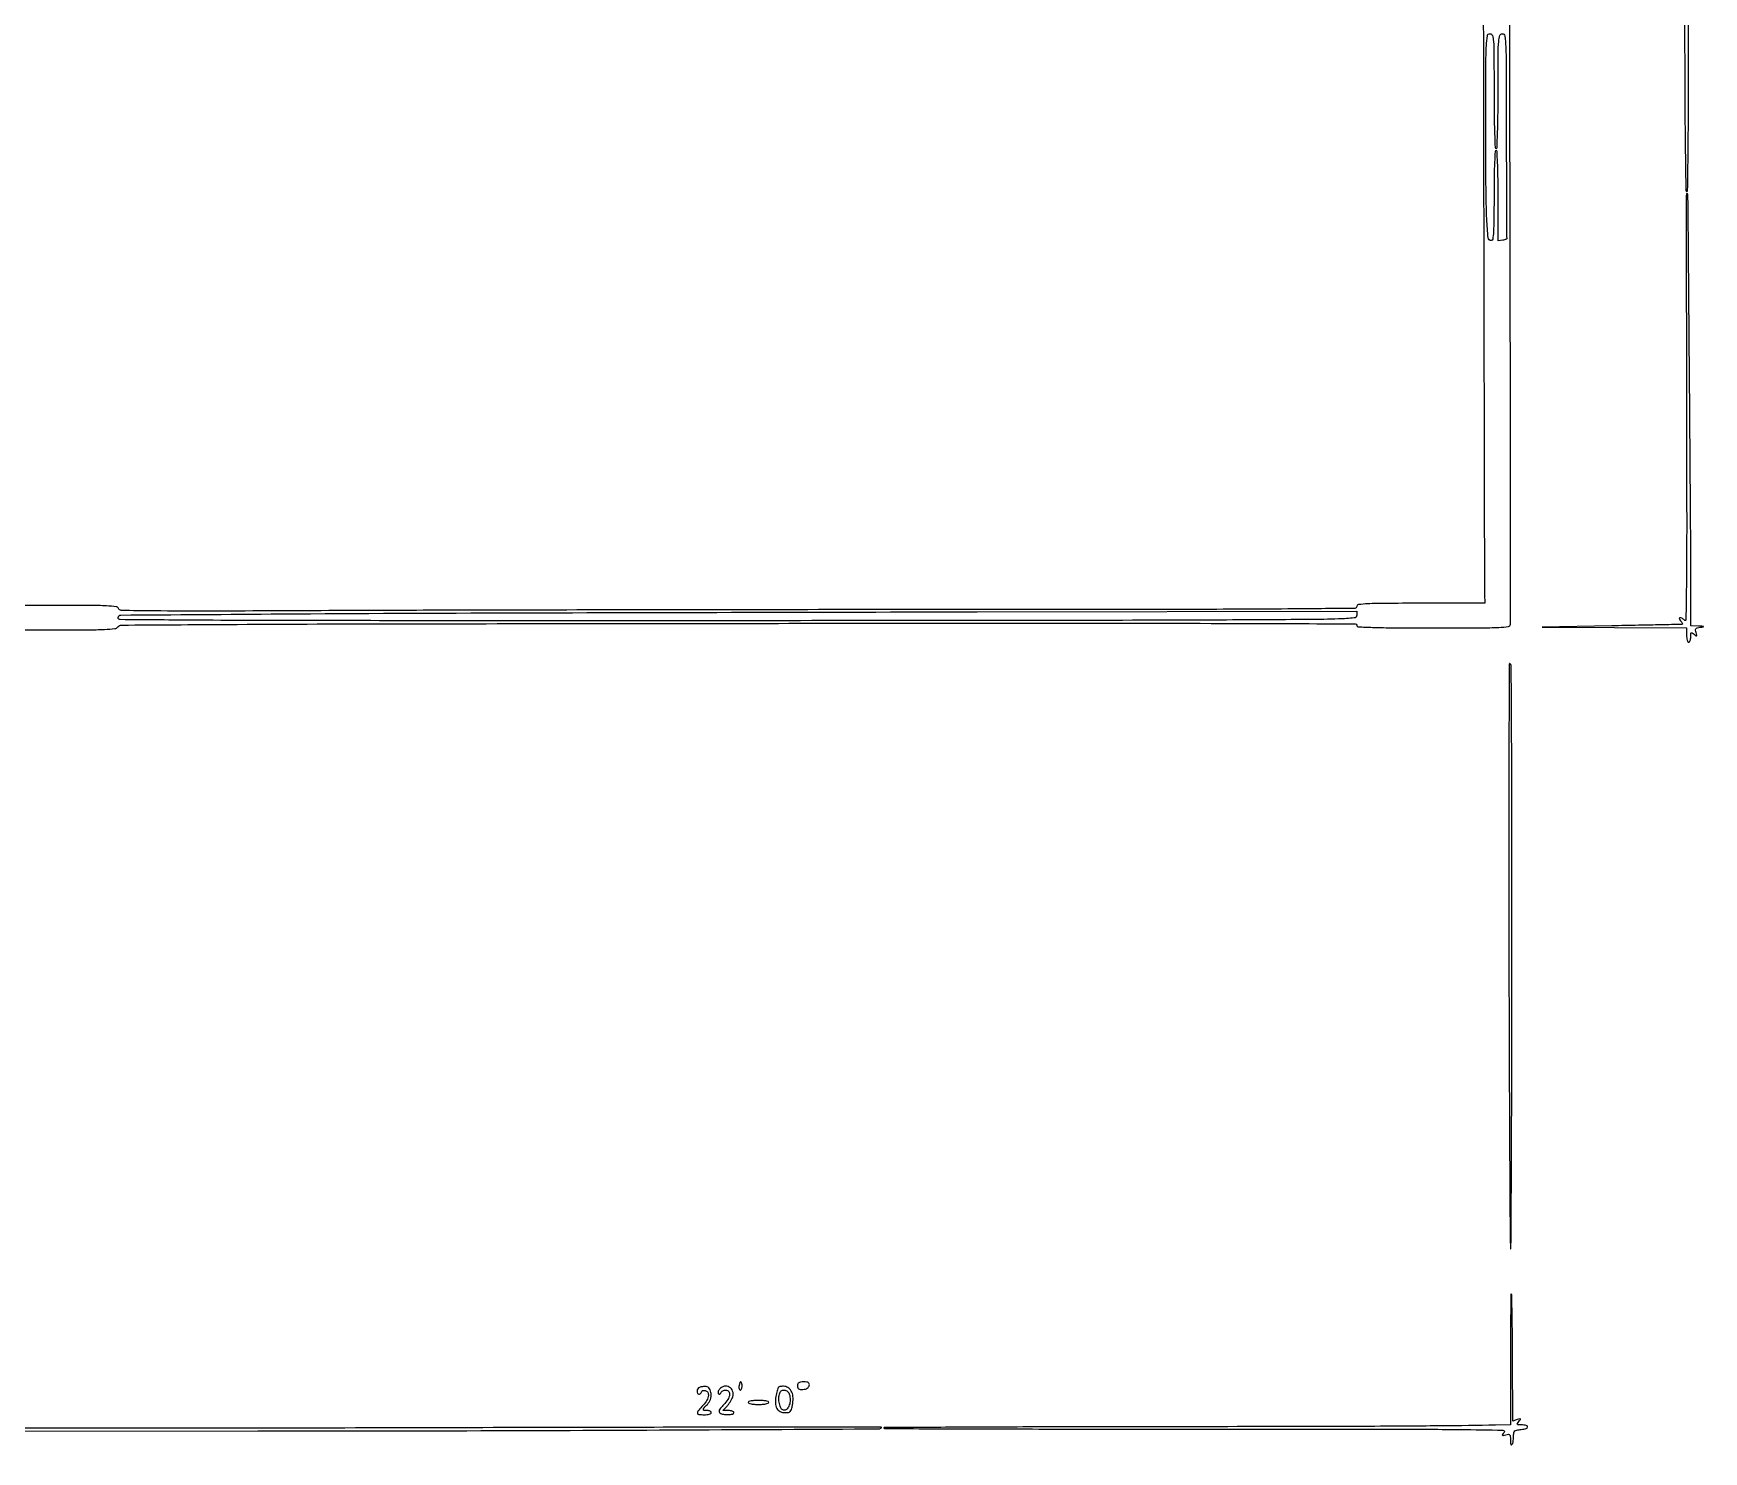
# Model space of a CAD drawing. Extents: x 169 to 2908, y 294 to 2057.
# Drawn here: x 2093 to 2908, y 294 to 986 of the extents above; entities that cross this region are included whole.
import ezdxf

# ---------------------------------------------------------------- set-up
doc = ezdxf.new("R2010")
doc.units = 0

msp = doc.modelspace()

# ---------------------------------------------------------------- linework, layer by layer
for points in [[(2071.506825, 305.439341, -0.000001), (1934.444724, 305.133768, -0.000138)], [(1038.744617, 303.238644, -0.000023), (700.1838, 302.982319, -0.000004), (342.98374, 302.731113, -0.013624)], [(2800.317657, 1243.775787, -0.000087), (2800.598351, 1094, 0.00003), (2800.853739, 948.957002, 0.00005), (2801.089732, 826.142168, 0.000003), (2801.313749, 715.701409, 0.007134), (2801.370026, 712.249933), (2801.5, 707.999865), (2770.25, 707.999933, 0.001314), (2752.555817, 707.953486, 0.010678), (2744.458322, 707.737989, 0.014938), (2739.784083, 707.373434, 0.383007), (2739, 706.5, -0.411409), (2738.034325, 705.525024, -0.00044), (2705.447806, 705.241347, -0.00169), (2654.891609, 705.016639, -0.000187), (2539.25, 704.936837, 0.000189), (2455.284429, 704.878617, 0.000169), (2368.175112, 704.755936, 0.000169), (2289.958303, 704.592878, 0.00053), (2237.367402, 704.409702, -0.000364), (2177.87634, 704.182754, -0.003359), (2152.097543, 704.276371, -0.001883), (2136.032878, 704.503156, -0.305644), (2134.648786, 705.472865, 0.280117), (2133.506689, 706.355879, 0.015674), (2128.840937, 706.732629, 0.01091), (2120.839386, 706.951983, 0.001397), (2103.651411, 707), (2073.240053, 707)], [(1196.280534, 693.607664, -0.000004), (1324.530678, 693.874949, -0.000166)], [(1618.627097, 1718.007453, 0.000004), (1564.009911, 1717.847718, 0.000021)], [(1474.488253, 488.488147, -0.000004), (1562.111462, 488.759446, -0.000246)], [(1984.413359, 489.705422, 0.000005), (2072.00811, 490.006244, 0.198017)], [(2072.186188, 833.342083, -0.000078), (2071.441513, 1042.643957, -0.000134), (2070.795763, 1248.746074, -0.000467)], [(1988.905222, 490.963323, 0.000012), (1874.026711, 490.794518, 0.000021), (1738.015911, 490.58562, 0.000015), (1585.25, 490.339917)], [(2813.262378, 1032.425026, -0.000093), (2813.065868, 1109.734375, -0.000205)], [(2073, 695), (2103.139757, 695, 0.001575), (2119.543339, 695.051667, 0.010046), (2127.862293, 695.271267, 0.012923), (2132.926246, 695.638172, 0.208018), (2134.389757, 696.453649, -0.232023), (2136.263331, 697.387909, -0.000203), (2187.733607, 697.706228, -0.001069), (2265.872002, 697.9907, -0.00013), (2437.250073, 698.203649, -0.000158), (2594.171012, 698.308185, -0.000878), (2678.459399, 698.189752, -0.000076), (2738.261064, 697.991619, -0.413216), (2739.000073, 697.25, 0.399408), (2739.658619, 696.557031, 0.004388), (2746.75, 696.258333, 0.006965), (2757.379342, 696.052199, 0.001365), (2776.5, 696, 0.00088), (2799.574962, 696.040615, 0.010776), (2808.392922, 696.261732, 0.021676), (2813.071734, 696.683803, 0.374097), (2814.009748, 697.75, 0.001726), (2814.101488, 741.043813, 0.000117), (2813.908346, 864.42322, 0.000058), (2813.659383, 994.441116, 0.004135)], [(2074, 304), (2202.75, 304.054307, 0.000535), (2311.509371, 304.216457, 0.000693), (2411.218236, 304.609966, 0.000024), (2505.685372, 305.118277, 0.201793), (2506.993197, 305.676878, 0.662314), (2506.902036, 305.891848, 0.000008), (2443.974564, 305.875354, 0.00038), (2374.445033, 305.803173, 0.000227), (2291.75, 305.616964, -0.00034), (2209.020468, 305.449424, -0.000568), (2139.376563, 305.434822, -0.000013), (2076.32149, 305.494812, -0.413927)], [(2073.078454, 491.456926, 0.000039), (2073.029459, 559.05486, 0.000039), (2072.96986, 626.651681, 0.198663)], [(2072.274149, 627.789537, 0.000065), (2072.136705, 608.025795, 0.001071)], [(2072.155097, 330.459517, -0.000036), (2072.104488, 306.022825, -0.202936)]]:
    msp.add_lwpolyline(points, format="xyb")
for points in [[(2899.038372, 981, 0.001004), (2899.136139, 951.091699, 0.002261), (2899.358284, 928.418952, 0.000248), (2899.639739, 909.423137, 0.409736), (2900.069405, 909, 0.410325), (2900.499177, 909.424096, 0.000251), (2900.741679, 928.380124, 0.002265), (2900.917519, 951.038657, 0.000999), (2900.954414, 981, 0.000955), (2900.871744, 1011.888347, 0.002433), (2900.659983, 1034.290195, 0.000313), (2900.387161, 1052.543387, 0.40966), (2899.923381, 1053, 0.410249), (2899.459573, 1052.542437, 0.000316), (2899.224171, 1034.327605, 0.002438), (2899.058154, 1011.940783, 0.00095)], [(2806, 958, 0.002496), (2806.06014, 945.951644, 0.006429), (2806.258929, 937.25, 0.002187), (2806.53165, 930.447983, 0.401255), (2807, 930, 0.401255), (2807.46835, 930.447983, 0.002187), (2807.741071, 937.25, 0.006429), (2807.93986, 945.951644, 0.002496), (2808, 958, -0.001036), (2808.037593, 976.149164, -0.016793), (2808.267857, 982.25, -0.058124), (2808.813767, 985.128493, -0.327857), (2810, 986, -0.375036), (2811.269804, 984.891664, -0.023805), (2811.739899, 979.5625, -0.00955), (2811.964535, 969.008881, -0.000545), (2812, 936.5, 0.000473), (2812.017999, 917.467913, 0.000771), (2812.073438, 901.320312, 0.000076), (2812.147516, 886.871165, 0.079284), (2812.25, 886.25, -0.279193), (2812.179644, 885.939418, -0.078266), (2811.765625, 885.626444, -0.054904), (2811.094204, 885.357194, -0.032663), (2810.25, 885.180449), (2808, 884.860898), (2808, 906.930449, 0.003236), (2807.939018, 916.352726, 0.008084), (2807.738672, 923.232612, 0.003366), (2807.461061, 928.565258, 0.397111), (2807, 929, 0.397047), (2806.539044, 928.565452, 0.003385), (2806.261364, 923.25, 0.008109), (2806.060995, 916.391482, 0.003247), (2806, 907, -0.002215), (2805.948481, 895.368348, -0.013193), (2805.734573, 889.301435, -0.017038), (2805.384175, 885.65121, -0.376695), (2804.642456, 885, -0.387034), (2803.134904, 886.372549, -0.011767), (2802.491312, 895.532329, -0.010171), (2802.091684, 910.73917, -0.001483), (2802, 941.646691, -0.000615), (2802.035782, 970.717968, -0.01065), (2802.261273, 980.205836, -0.028645), (2802.746657, 984.932285, -0.368201), (2804, 986, -0.327857), (2805.186233, 985.128493, -0.058124), (2805.732143, 982.25, -0.016793), (2805.962407, 976.149164, -0.001036)], [(2899.859643, 907.416667, 0.038204), (2899.802777, 906.665561, 0.000012), (2899.827958, 876.219271, 0.000211), (2899.870944, 842.441468, 0.000128), (2899.948875, 802.5, -0.000433), (2900.023073, 747.225958, -0.002697), (2899.883852, 718.915778, -0.001103), (2899.647868, 700.06456, -0.657323), (2898.889232, 699.75, 0.046725), (2897.646272, 700.748096, 0.180614), (2896.698335, 700.965864, 0.480126), (2896.420775, 700.506981, 0.085574), (2897, 699.5, -0.020182), (2897.450562, 698.910216, -0.034684), (2897.769798, 698.380856, -0.0408), (2897.940679, 697.967225, -0.359657), (2897.872445, 697.79653, -0.119813), (2897.54958, 697.710117, -0.000069), (2887.621906, 697.482834, -0.00089), (2876.562752, 697.250876, -0.000543), (2863.5, 697.014352), (2829.5, 696.435643), (2864.75, 696.217821), (2900, 696), (2900, 692.5, 0.027026), (2900.072542, 691.158889, 0.042582), (2900.29375, 690.028125, 0.052312), (2900.614308, 689.232098, 0.277684), (2901, 689, 0.234049), (2901.383243, 689.189792, 0.071836), (2901.70625, 689.770343, 0.054845), (2901.926985, 690.618092, 0.036301), (2902, 691.622445, -0.013913), (2902.041972, 693.130531, -0.21893), (2902.276659, 693.574034, -0.321308), (2902.697994, 693.587206, -0.025555), (2903.644246, 692.880287, 0.010145), (2904.622795, 692.101141, 0.351934), (2904.897675, 692.107917, 0.29389), (2904.985792, 692.39514, 0.008331), (2904.599316, 693.687084, -0.049517), (2904.352781, 694.853018, -0.200531), (2904.553661, 695.535168, -0.157881), (2905.224351, 695.970207, -0.028198), (2906.70507, 696.27941, 0.004721), (2908.226503, 696.523256, 0.6969), (2908.249972, 696.648559, 0.123368), (2907.893283, 696.75623, 0.001934), (2905.75, 696.850168), (2902, 697), (2902.019906, 715.75, 0.002005), (2901.903945, 755.088986, 0.00039), (2901.355134, 826.011419, 0.000008), (2900.662027, 907.20899, 0.185721), (2900.382804, 907.916667, 0.184068), (2900.226138, 907.995004, 0.218997), (2900.071219, 907.941667, 0.117758), (2899.940507, 907.739342, 0.046839)], [(2739, 702.172451, -0.388388), (2737.772699, 700.830793, -0.013765), (2730.168381, 700.362965, -0.006937), (2715.615105, 700.07123, -0.000377), (2669.75, 699.822827, -0.000769), (2629.496397, 699.697101, -0.000129), (2552.398438, 699.59483, -0.000141), (2461.783018, 699.52368, -0.000126), (2367.5, 699.5, -0.00016), (2232.505565, 699.543124, -0.00145), (2173.583333, 699.751609, -0.000325), (2135.470733, 700.021727, -0.411949), (2134.5, 701, -0.412074), (2135.755628, 702.264841, -0.000128), (2214.132615, 702.817693, -0.001063), (2327.967544, 703.349359, -0.000164), (2553.75, 703.849624), (2739, 704.199249)], [(2813.229205, 546.821869, 0.000344), (2813.372123, 494.572797, 0.000457), (2813.578312, 447.053924, 0.000323), (2813.813405, 407.204456, 0.004611), (2814.037389, 393, 0.983274), (2814.256501, 393.00178, 0.000842), (2814.467008, 422.823119, 0.000722), (2814.642089, 467.368889, 0.000343), (2814.745293, 524.716999, 0.000442), (2814.760518, 590.958121, 0.00115), (2814.619749, 638.61812, 0.000084), (2814.407852, 677.700063, 0.258442), (2813.93711, 678.538868, 0.585421), (2813.464289, 678.277063, 0.000118), (2813.278235, 645.119326, 0.001353), (2813.169297, 604.286672, 0.000502)], [(2814, 339.166667), (2814, 307), (2806.75, 306.881224, -0.001772), (2780.416463, 306.54315, -0.001213), (2750.518351, 306.337852, -0.000718), (2708.0426, 306.2103, -0.000158), (2635.083333, 306.119075, 0.000394), (2586.26176, 306.034939, 0.000662), (2545.252679, 305.877612, 0.000025), (2508.293138, 305.685029, 0.666278), (2508.202382, 305.464285, 0.198065), (2508.732127, 305.243845, 0.000017), (2553.161674, 305.100504, 0.000549), (2602.272099, 304.997659, 0.000331), (2660.50301, 304.978161, -0.000204), (2754.287792, 304.970464, -0.0026), (2789.532363, 304.769906, -0.001841), (2810.363801, 304.466331, -0.626774), (2810.883961, 303.340462, 0.011492), (2810.095378, 302.332669, 0.338241), (2810.098845, 302.026766, 0.287932), (2810.409652, 301.914565, 0.009486), (2811.75, 302.232966, -0.044574), (2812.989104, 302.436888, -0.231681), (2813.614125, 302.186298, -0.164102), (2813.928015, 301.461831, -0.020891), (2814, 299.739714, 0.041407), (2814.175681, 297.621943, 0.617145), (2814.722546, 297.453135, 0.160619), (2815.309885, 298.682105, 0.027345), (2815.500717, 301.305011, -0.031901), (2815.653595, 303.171345, -0.171637), (2816.121823, 304.058835, -0.145621), (2817.089992, 304.533884, -0.020968), (2819.299977, 304.811613, 0.040263), (2821.746218, 305.215347, 0.34204), (2822.391787, 306.034204, 0.36873), (2821.751576, 306.797314, 0.041581), (2819.318538, 307, -0.014403), (2817.84832, 307.04236, -0.224459), (2817.417502, 307.277272, -0.315875), (2817.409905, 307.697396, -0.024728), (2818.119713, 308.644246, 0.010085), (2818.899006, 309.62274, 0.349804), (2818.893332, 309.897921, 0.295939), (2818.608011, 309.986721, 0.008401), (2817.322981, 309.60251), (2815.161646, 308.916529), (2815.042803, 339.662952, 0.001401), (2814.963978, 351.484248, 0.002285), (2814.823163, 361.513319, 0.000299), (2814.651978, 370.425204, 0.193771), (2814.461979, 370.871354, 0.66249), (2814.272955, 370.794798, 0.0003), (2814.135706, 361.748669, 0.002296), (2814.033135, 351.469622, 0.001347)], [(2437.923489, 327.75, 0.030387), (2437.576567, 326.308895, 0.054918), (2437.496897, 325.099055, 0.083978), (2437.672315, 324.282188, 0.307064), (2438.088484, 324, 0.205712), (2438.436906, 324.149683, 0.0831), (2438.732242, 324.5875, 0.063391), (2438.933065, 325.234371, 0.043629), (2439, 326, 0.047414), (2438.897825, 327.07506, 0.090741), (2438.584959, 327.880508, 0.31861), (2438.229553, 328.03179, 0.271208)], [(2466, 326.059913, 0.077622), (2466.14559, 325.127754, 0.176276), (2466.575969, 324.571879, 0.127528), (2467.376469, 324.316067, 0.033095), (2468.74026, 324.33045, 0.04866), (2469.898182, 324.533932, 0.073104), (2470.834333, 324.948791, 0.08815), (2471.485571, 325.542163, 0.116969), (2471.813584, 326.270537, 0.101544), (2471.803463, 327.104124, 0.200958), (2471.430513, 327.63641, 0.116046), (2470.599144, 327.922974, 0.025225), (2469.073324, 328, 0.029427), (2467.542989, 327.909857, 0.111818), (2466.646029, 327.592183, 0.165504), (2466.166875, 326.999253, 0.088135)], [(2418.25, 325.356218, 0.159927), (2417.421088, 324.638893, 0.110769), (2417.028517, 323.45281, 0.144799), (2417.225418, 322.42124, 0.280689), (2417.916667, 322, 0.114174), (2418.296485, 322.087877, 0.069733), (2418.679595, 322.346599, 0.064105), (2419.007823, 322.728814, 0.065033), (2419.226637, 323.17991, -0.143999), (2419.513772, 323.592684, -0.112104), (2420.007491, 323.83344, -0.089646), (2420.656074, 323.866948, -0.059874), (2421.378921, 323.684836, -0.223224), (2422.415749, 322.60513, -0.145442), (2422.480876, 320.847502, -0.085152), (2421.439851, 318.527059, -0.040021), (2419.387656, 315.945281, 0.01611), (2417.407052, 313.684293, 0.245242), (2417.200645, 312.697427, 0.310505), (2417.895364, 312.119534, 0.022934), (2420.5, 312, 0.027026), (2421.841111, 312.072542, 0.042582), (2422.971875, 312.29375, 0.052312), (2423.767902, 312.614308, 0.277684), (2424, 313, 0.191087), (2423.848523, 313.381882, 0.088204), (2423.4125, 313.70625, 0.068025), (2422.765418, 313.926307, 0.048028), (2422, 314, -0.038695), (2420.501045, 314.11618, -0.37508), (2420.122704, 314.566815, -0.18059), (2420.430055, 315.343981, -0.012868), (2422.058961, 317.058961, 0.114884), (2423.518755, 319.404886, 0.098452), (2423.901239, 322.294588, 0.122188), (2423.148282, 324.662725, 0.235538), (2421.5, 325.689552, 0.027299), (2420.642631, 325.723787, 0.021887), (2419.720313, 325.669825, 0.022398), (2418.869968, 325.54392, 0.051145)], [(2427.979944, 324.475834, 0.05147), (2427.553663, 323.839, 0.06873), (2427.315527, 323.186178, 0.085989), (2427.292238, 322.618198, 0.174334), (2427.494404, 322.225834, 0.131406), (2427.826374, 322.0494, 0.15914), (2428.175998, 322.080401, 0.130241), (2428.491215, 322.32661, 0.076562), (2428.720238, 322.75, -0.118634), (2429.032984, 323.228198, -0.067324), (2429.598549, 323.632812, -0.061209), (2430.317185, 323.906832, -0.06058), (2431.083333, 324, -0.224768), (2432.506512, 323.326188, -0.213031), (2432.930282, 321.774702, -0.10569), (2432.036165, 319.426039, -0.047129), (2429.974364, 316.815759, 0.016335), (2428.560168, 315.235696, 0.0708), (2427.897669, 314.169607, 0.159401), (2427.822869, 313.412839, 0.199507), (2428.224364, 312.840173, 0.102147), (2429.910756, 312.201749, 0.045505), (2432.29208, 312.041091, 0.045136), (2434.416915, 312.283936, 0.355648), (2435, 313, 0.237135), (2434.807342, 313.383377, 0.070524), (2434.21442, 313.70625, 0.053947), (2433.349947, 313.927025, 0.035578), (2432.325686, 314), (2429.651372, 314), (2431.710751, 316.25, 0.028502), (2432.550397, 317.279433, 0.020568), (2433.370094, 318.514096, 0.020875), (2434.053987, 319.756453, 0.041714), (2434.467683, 320.797988, 0.158), (2434.416734, 323.522266, 0.182736), (2432.765706, 325.508119, 0.187584), (2430.251499, 325.874901, 0.164479)], [(2442, 318, 0.322437), (2442.280551, 317.610183, 0.031449), (2443.46875, 317.29375, 0.03053), (2445.083446, 317.072205, 0.01883), (2447, 317, 0.01883), (2448.916554, 317.072205, 0.03053), (2450.53125, 317.29375, 0.031449), (2451.719449, 317.610183, 0.322437), (2452, 318, 0.322437), (2451.719449, 318.389817, 0.031449), (2450.53125, 318.70625, 0.03053), (2448.916554, 318.927795, 0.01883), (2447, 319, 0.01883), (2445.083446, 318.927795, 0.03053), (2443.46875, 318.70625, 0.031449), (2442.280551, 318.389817, 0.322437)], [(2456.685221, 325.299694, 0.064344), (2456.451336, 324.783002, 0.009052), (2456.129085, 323.655758, 0.010206), (2455.797396, 322.299963, 0.008519), (2455.499248, 320.847681, 0.058312), (2455.271697, 317.552892, 0.118603), (2455.993749, 315.075874, 0.149437), (2457.613656, 313.553487, 0.114926), (2459.989871, 313, 0.043622), (2461.615614, 313.142108, 0.155614), (2462.529161, 313.62135, 0.125021), (2463.109243, 314.61102, 0.023996), (2463.594417, 316.651592, 0.051663), (2463.885508, 320.184345, 0.092622), (2463.292794, 323.024486, 0.123348), (2461.886446, 324.92957, 0.144346), (2459.826031, 325.80731, 0.030428), (2458.779507, 325.865105, 0.038661), (2457.81559, 325.784963, 0.042732), (2457.053401, 325.593875, 0.173244)], [(2462.282866, 321.300615, -0.065919), (2462.437321, 318.60503, -0.082403), (2461.84525, 316.173445, -0.111975), (2460.693343, 314.581228, -0.231163), (2459.247086, 314.185426, -0.236664), (2458.063344, 315.089035, -0.059474), (2457.240764, 317.450272, -0.056471), (2456.950664, 320.240721, -0.089532), (2457.398157, 322.595196, -0.176974), (2458.452318, 323.805074, -0.193051), (2459.993878, 323.994611, -0.158409), (2461.472174, 323.040218, -0.12424)]]:
    msp.add_lwpolyline(points, format="xyb", close=True)

doc.saveas('drawing.dxf')
